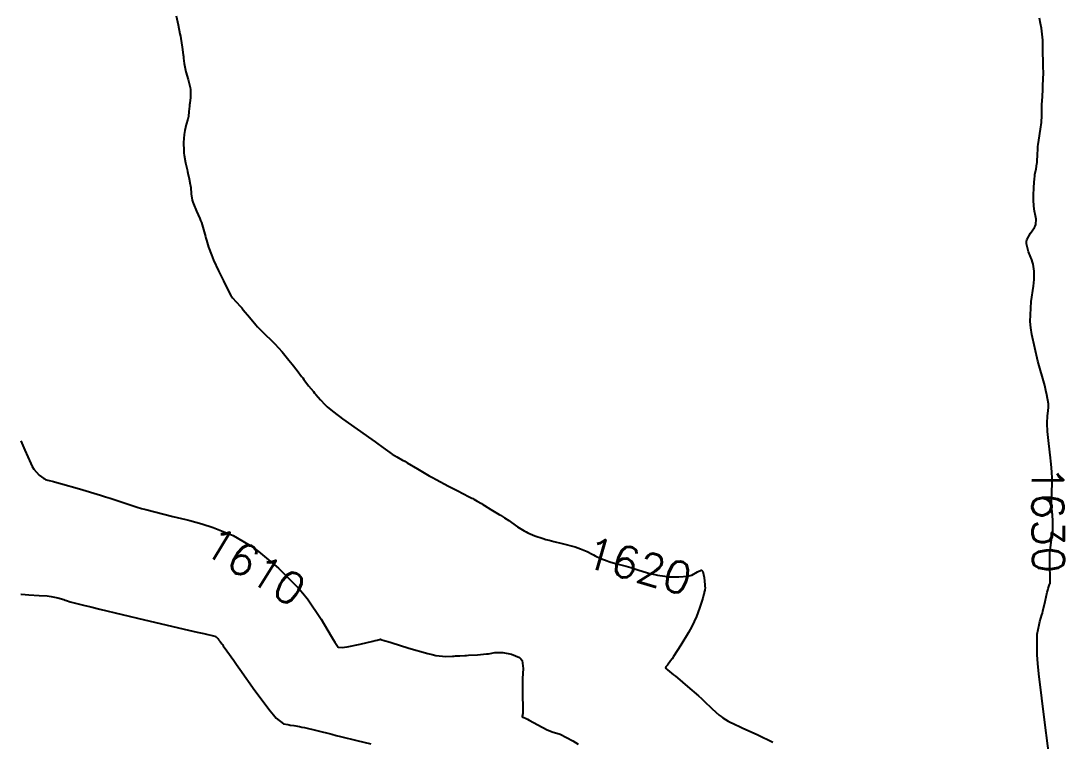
# Model space of a CAD drawing. Header units: metres. Extents: x 837477 to 838477, y 1189014 to 1191014.
# Drawn here: x 837476.5 to 837602.6, y 1189307.7 to 1189394.8 of the extents above; entities that cross this region are included whole.
import ezdxf

# ---------------------------------------------------------------- set-up
doc = ezdxf.new("R2010")
doc.units = ezdxf.units.M
doc.header["$LTSCALE"] = 0.3
doc.layers.add('COTAS 10', color=1, linetype='Continuous')
doc.styles.get("Standard").update_dxf_attribs({"font": 'simplex.shx'})

msp = doc.modelspace()

# ---------------------------------------------------------------- linework, layer by layer
at = {"layer": 'COTAS 10'}
for points, elevation in [([(837495.295, 1189395.366), (837495.524, 1189394.257), (837495.739, 1189393.198), (837495.792, 1189392.908), (837495.843, 1189392.619), (837496.001, 1189391.584), (837496.124, 1189390.657), (837496.152, 1189390.435), (837496.177, 1189390.229), (837496.248, 1189389.611), (837496.354, 1189388.998), (837496.402, 1189388.795), (837496.458, 1189388.576), (837496.725, 1189387.667), (837496.964, 1189386.72), (837497.001, 1189386.478), (837497.026, 1189386.245), (837497.011, 1189385.477), (837496.925, 1189384.791), (837496.905, 1189384.61), (837496.886, 1189384.431), (837496.832, 1189383.818), (837496.755, 1189383.215), (837496.722, 1189383.044), (837496.684, 1189382.871), (837496.504, 1189382.228), (837496.326, 1189381.497), (837496.289, 1189381.267), (837496.257, 1189381.025), (837496.189, 1189380.055), (837496.203, 1189379.043), (837496.224, 1189378.775), (837496.252, 1189378.513), (837496.413, 1189377.608), (837496.609, 1189376.78), (837496.659, 1189376.567), (837496.707, 1189376.359), (837496.865, 1189375.665), (837496.991, 1189374.993), (837497.018, 1189374.8), (837497.043, 1189374.603), (837497.106, 1189373.867), (837497.229, 1189373.084), (837497.291, 1189372.858), (837497.366, 1189372.627), (837497.739, 1189371.764), (837498.146, 1189370.883), (837498.243, 1189370.643), (837498.332, 1189370.404), (837498.597, 1189369.553), (837498.823, 1189368.713), (837498.888, 1189368.481), (837498.954, 1189368.249), (837499.201, 1189367.413), (837499.54, 1189366.467), (837499.663, 1189366.166), (837499.8, 1189365.848), (837500.402, 1189364.557), (837501.005, 1189363.323), (837501.142, 1189363.041), (837501.267, 1189362.785), (837501.609, 1189362.076), (837501.907, 1189361.553), (837502.002, 1189361.414), (837502.104, 1189361.279), (837502.521, 1189360.812), (837503.046, 1189360.252), (837503.216, 1189360.058), (837503.396, 1189359.847), (837504.137, 1189358.944), (837504.923, 1189358.008), (837505.131, 1189357.777), (837505.336, 1189357.558), (837506.044, 1189356.866), (837506.772, 1189356.168), (837506.989, 1189355.945), (837507.214, 1189355.709), (837508.081, 1189354.747), (837508.916, 1189353.767), (837509.12, 1189353.519), (837509.312, 1189353.281), (837509.904, 1189352.509), (837510.431, 1189351.797), (837510.58, 1189351.598), (837510.732, 1189351.398), (837511.293, 1189350.668), (837511.862, 1189349.957), (837512.019, 1189349.769), (837512.174, 1189349.585), (837512.73, 1189348.952), (837513.256, 1189348.396), (837513.392, 1189348.261), (837513.523, 1189348.134), (837513.965, 1189347.743), (837514.706, 1189347.182), (837515.026, 1189346.948), (837515.396, 1189346.681), (837517.148, 1189345.431), (837518.93, 1189344.161), (837519.32, 1189343.882), (837519.664, 1189343.633), (837520.531, 1189342.993), (837521.095, 1189342.586), (837521.249, 1189342.485), (837521.401, 1189342.387), (837521.94, 1189342.074), (837522.646, 1189341.68), (837522.904, 1189341.532), (837523.188, 1189341.367), (837524.436, 1189340.627), (837525.876, 1189339.79), (837526.28, 1189339.563), (837526.688, 1189339.339), (837528.182, 1189338.546), (837529.475, 1189337.88), (837529.757, 1189337.735), (837530.004, 1189337.608), (837530.62, 1189337.292), (837531.023, 1189337.08), (837531.136, 1189337.018), (837531.25, 1189336.955), (837531.669, 1189336.717), (837532.182, 1189336.414), (837532.355, 1189336.31), (837532.543, 1189336.197), (837533.334, 1189335.718), (837534.123, 1189335.234), (837534.309, 1189335.118), (837534.481, 1189335.011), (837534.984, 1189334.69), (837535.472, 1189334.363), (837535.635, 1189334.253), (837535.809, 1189334.133), (837536.539, 1189333.627), (837537.349, 1189333.116), (837537.574, 1189332.992), (837537.8, 1189332.877), (837538.621, 1189332.526), (837539.632, 1189332.201), (837539.977, 1189332.102), (837540.352, 1189331.999), (837540.926, 1189331.853), (837541.944, 1189331.594), (837543.488, 1189331.184), (837543.833, 1189331.078), (837544.142, 1189330.975), (837544.958, 1189330.627), (837545.565, 1189330.302), (837545.742, 1189330.213), (837545.922, 1189330.124), (837546.605, 1189329.806), (837547.359, 1189329.505), (837547.585, 1189329.428), (837547.819, 1189329.353), (837548.722, 1189329.101), (837549.68, 1189328.848), (837549.947, 1189328.772), (837550.215, 1189328.692), (837551.192, 1189328.384), (837552.136, 1189328.089), (837552.385, 1189328.019), (837552.627, 1189327.955), (837553.453, 1189327.762), (837554.329, 1189327.634), (837554.602, 1189327.609), (837554.889, 1189327.59), (837556.034, 1189327.56), (837557.131, 1189327.657), (837557.387, 1189327.717), (837557.622, 1189327.791), (837558.296, 1189328.181), (837558.749, 1189328.367), (837558.845, 1189328.313), (837558.927, 1189328.214), (837559.114, 1189327.473), (837559.187, 1189326.608), (837559.197, 1189326.43), (837559.203, 1189326.279), (837559.186, 1189325.956), (837559.117, 1189325.716), (837559.09, 1189325.617), (837559.059, 1189325.505), (837558.92, 1189324.983), (837558.705, 1189324.273), (837558.625, 1189324.043), (837558.538, 1189323.797), (837558.153, 1189322.788), (837557.597, 1189321.581), (837557.402, 1189321.212), (837557.19, 1189320.826), (837556.274, 1189319.306), (837555.398, 1189317.952), (837555.21, 1189317.672), (837555.046, 1189317.433), (837554.651, 1189316.912), (837554.475, 1189316.695), (837554.448, 1189316.648), (837554.431, 1189316.606), (837554.452, 1189316.501), (837554.572, 1189316.405), (837554.619, 1189316.369), (837554.671, 1189316.329), (837554.907, 1189316.148), (837555.408, 1189315.743), (837555.628, 1189315.561), (837555.883, 1189315.349), (837557.094, 1189314.331), (837558.428, 1189313.177), (837558.759, 1189312.88), (837559.075, 1189312.592), (837560.077, 1189311.632), (837560.919, 1189310.853), (837561.133, 1189310.68), (837561.339, 1189310.524), (837562.013, 1189310.113), (837562.936, 1189309.685), (837563.298, 1189309.519), (837563.706, 1189309.332), (837565.566, 1189308.486), (837567.415, 1189307.598)], 1620), ([(837601.01, 1189304.317), (837600.254, 1189309.959), (837599.543, 1189315.847), (837599.428, 1189317.088), (837599.348, 1189318.16), (837599.356, 1189320.629), (837599.566, 1189321.761), (837599.614, 1189321.99), (837599.658, 1189322.183), (837599.781, 1189322.577), (837599.918, 1189322.978), (837599.972, 1189323.176), (837600.032, 1189323.411), (837600.304, 1189324.574), (837600.569, 1189325.728), (837600.625, 1189325.958), (837600.673, 1189326.151), (837600.78, 1189326.519), (837600.835, 1189326.635), (837600.863, 1189326.699), (837600.91, 1189326.814), (837600.933, 1189327.184), (837600.932, 1189327.376), (837600.927, 1189327.608), (837600.884, 1189328.769), (837600.871, 1189330.093), (837600.885, 1189330.426), (837600.907, 1189330.746), (837601.051, 1189331.78), (837601.198, 1189332.733), (837601.222, 1189333.001), (837601.238, 1189333.27), (837601.236, 1189334.258), (837601.188, 1189335.105), (837601.175, 1189335.287), (837601.162, 1189335.445), (837601.116, 1189335.825), (837601.092, 1189336.262), (837601.092, 1189336.456), (837601.095, 1189336.682), (837601.132, 1189337.762), (837601.165, 1189338.929), (837601.165, 1189339.209), (837601.162, 1189339.471), (837601.12, 1189340.261), (837601.021, 1189341.195), (837600.983, 1189341.547), (837600.939, 1189341.939), (837600.741, 1189343.693), (837600.605, 1189345.149), (837600.578, 1189345.434), (837600.556, 1189345.818), (837600.544, 1189346.159), (837600.587, 1189347.039), (837600.675, 1189347.626), (837600.691, 1189347.783), (837600.705, 1189347.937), (837600.728, 1189348.476), (837600.531, 1189349.584), (837600.406, 1189350.098), (837600.251, 1189350.701), (837599.438, 1189353.627), (837598.695, 1189356.866), (837598.585, 1189357.667), (837598.515, 1189358.427), (837598.606, 1189360.825), (837598.884, 1189362.687), (837598.932, 1189363.108), (837598.967, 1189363.49), (837598.989, 1189364.527), (837598.848, 1189365.353), (837598.781, 1189365.601), (837598.701, 1189365.857), (837598.31, 1189366.848), (837598.059, 1189367.826), (837598.066, 1189368.074), (837598.108, 1189368.312), (837598.537, 1189369.085), (837599.034, 1189369.774), (837599.119, 1189369.959), (837599.18, 1189370.14), (837599.209, 1189370.771), (837599.096, 1189371.39), (837599.067, 1189371.563), (837599.039, 1189371.738), (837598.949, 1189372.374), (837598.896, 1189373.116), (837598.892, 1189373.357), (837598.892, 1189373.613), (837598.93, 1189374.664), (837599.014, 1189375.702), (837599.042, 1189375.949), (837599.073, 1189376.179), (837599.205, 1189376.866), (837599.322, 1189377.468), (837599.343, 1189377.645), (837599.36, 1189377.827), (837599.383, 1189378.519), (837599.415, 1189379.319), (837599.439, 1189379.568), (837599.469, 1189379.83), (837599.63, 1189380.872), (837599.793, 1189381.93), (837599.824, 1189382.201), (837599.85, 1189382.462), (837599.894, 1189383.323), (837599.908, 1189384.154), (837599.916, 1189384.396), (837599.925, 1189384.643), (837599.969, 1189385.575), (837600.019, 1189386.491), (837600.031, 1189386.727), (837600.042, 1189386.956), (837600.076, 1189387.718), (837600.091, 1189388.483), (837600.09, 1189388.714), (837600.086, 1189388.953), (837600.054, 1189389.884), (837600.022, 1189390.873), (837600.019, 1189391.149), (837600.018, 1189391.425), (837600.035, 1189392.428), (837599.869, 1189393.883), (837599.753, 1189394.444), (837599.607, 1189395.074)], 1630), ([(837476.514, 1189343.996), (837476.997, 1189342.877), (837477.699, 1189341.251), (837477.888, 1189340.9), (837478.075, 1189340.593), (837478.73, 1189339.843), (837479.28, 1189339.468), (837479.401, 1189339.396), (837479.507, 1189339.339), (837479.774, 1189339.247), (837480.469, 1189339.086), (837480.844, 1189338.985), (837481.299, 1189338.858), (837483.601, 1189338.196), (837486.145, 1189337.434), (837486.751, 1189337.245), (837487.315, 1189337.066), (837488.998, 1189336.498), (837490.588, 1189335.983), (837491.094, 1189335.838), (837491.628, 1189335.691), (837493.792, 1189335.148), (837494.898, 1189334.882), (837495.927, 1189334.633), (837496.443, 1189334.502), (837496.926, 1189334.378), (837498.396, 1189333.974), (837499.739, 1189333.532), (837500.141, 1189333.383), (837500.557, 1189333.223), (837502.169, 1189332.55), (837504.044, 1189331.494), (837504.626, 1189331.092), (837505.234, 1189330.643), (837507.657, 1189328.624), (837510.03, 1189326.262), (837510.606, 1189325.595), (837511.108, 1189324.973), (837511.148, 1189324.923), (837512.815, 1189322.452), (837514.004, 1189320.407), (837514.245, 1189320.005), (837514.447, 1189319.673), (837514.857, 1189319.063), (837515.359, 1189319.031), (837515.62, 1189319.064), (837515.933, 1189319.114), (837517.502, 1189319.445), (837519.045, 1189319.806), (837519.341, 1189319.875), (837519.58, 1189319.931), (837519.969, 1189320.022), (837519.985, 1189320.024), (837519.988, 1189320.025), (837519.991, 1189320.025), (837520, 1189320.026), (837520.005, 1189320.025), (837520.007, 1189320.025), (837520.008, 1189320.024), (837520.013, 1189320.023), (837520.017, 1189320.021), (837520.019, 1189320.021), (837520.02, 1189320.02), (837520.023, 1189320.018), (837520.544, 1189319.855), (837520.871, 1189319.752), (837521.277, 1189319.625), (837523.406, 1189318.958), (837525.704, 1189318.3), (837526.218, 1189318.178), (837526.678, 1189318.082), (837527.895, 1189317.954), (837528.68, 1189317.992), (837528.867, 1189318.001), (837529.04, 1189318.009), (837529.56, 1189318.032), (837530.155, 1189318.064), (837530.377, 1189318.077), (837530.623, 1189318.092), (837531.72, 1189318.165), (837532.802, 1189318.254), (837533.04, 1189318.281), (837533.25, 1189318.307), (837533.782, 1189318.41), (837534.311, 1189318.447), (837534.518, 1189318.434), (837534.752, 1189318.409), (837535.816, 1189318.234), (837536.786, 1189317.819), (837536.96, 1189317.644), (837537.094, 1189317.442), (837537.238, 1189316.496), (837537.148, 1189315.301), (837537.134, 1189314.943), (837537.126, 1189314.572), (837537.136, 1189313.135), (837537.168, 1189311.894), (837537.173, 1189311.647), (837537.175, 1189311.443), (837537.172, 1189311.053), (837537.152, 1189310.937), (837537.146, 1189310.904), (837537.138, 1189310.872), (837537.107, 1189310.754), (837537.105, 1189310.658), (837537.116, 1189310.64), (837537.133, 1189310.624), (837537.237, 1189310.597), (837537.588, 1189310.454), (837537.761, 1189310.366), (837537.966, 1189310.256), (837538.98, 1189309.684), (837540.141, 1189309.078), (837540.438, 1189308.947), (837540.726, 1189308.833), (837541.678, 1189308.554), (837543.218, 1189307.775), (837543.875, 1189307.345)], 1610), ([(837476.514, 1189325.488), (837476.562, 1189325.481), (837477.034, 1189325.428), (837477.469, 1189325.385), (837478.72, 1189325.318), (837479.679, 1189325.275), (837479.929, 1189325.247), (837480.172, 1189325.212), (837480.995, 1189325.029), (837481.699, 1189324.819), (837481.866, 1189324.767), (837482.022, 1189324.717), (837482.487, 1189324.56), (837484.097, 1189324.143), (837484.975, 1189323.93), (837486.04, 1189323.673), (837491.446, 1189322.394), (837496.784, 1189321.141), (837497.805, 1189320.901), (837498.629, 1189320.707), (837499.955, 1189320.394), (837499.993, 1189320.381), (837500.004, 1189320.377), (837500.016, 1189320.373), (837500.061, 1189320.354), (837500.114, 1189320.324), (837500.13, 1189320.313), (837500.148, 1189320.3), (837500.216, 1189320.243), (837500.284, 1189320.174), (837500.318, 1189320.132), (837500.371, 1189320.052), (837500.435, 1189319.955), (837500.459, 1189319.924), (837500.485, 1189319.89), (837500.599, 1189319.753), (837500.802, 1189319.491), (837500.884, 1189319.379), (837500.978, 1189319.25), (837501.409, 1189318.641), (837502.235, 1189317.468), (837502.578, 1189316.983), (837502.97, 1189316.429), (837504.798, 1189313.846), (837506.637, 1189311.381), (837507.036, 1189310.901), (837507.387, 1189310.507), (837508.258, 1189309.816), (837508.789, 1189309.709), (837508.927, 1189309.685), (837509.06, 1189309.663), (837509.505, 1189309.603), (837510.184, 1189309.48), (837510.464, 1189309.42), (837510.784, 1189309.347), (837512.273, 1189308.988), (837514.081, 1189308.542), (837514.603, 1189308.414), (837515.133, 1189308.284), (837517.123, 1189307.802), (837518.806, 1189307.395)], 1600)]:
    msp.add_lwpolyline(points, dxfattribs=dict(at, elevation=elevation))

# ---------------------------------------------------------------- texts
at = {"layer": 'COTAS 10', "char_height": 3.8, "attachment_point": 7}
for s, insert, rotation in [('1630', (837598.685, 1189341.015, 1630), 270.58784), ('1610', (837498.248, 1189330.608, 1610), 328.56884), ('1620', (837544.386, 1189328.883, 1620), 343.97525)]:
    msp.add_mtext(s, dxfattribs=dict(at, insert=insert, rotation=rotation))

doc.saveas('drawing.dxf')
